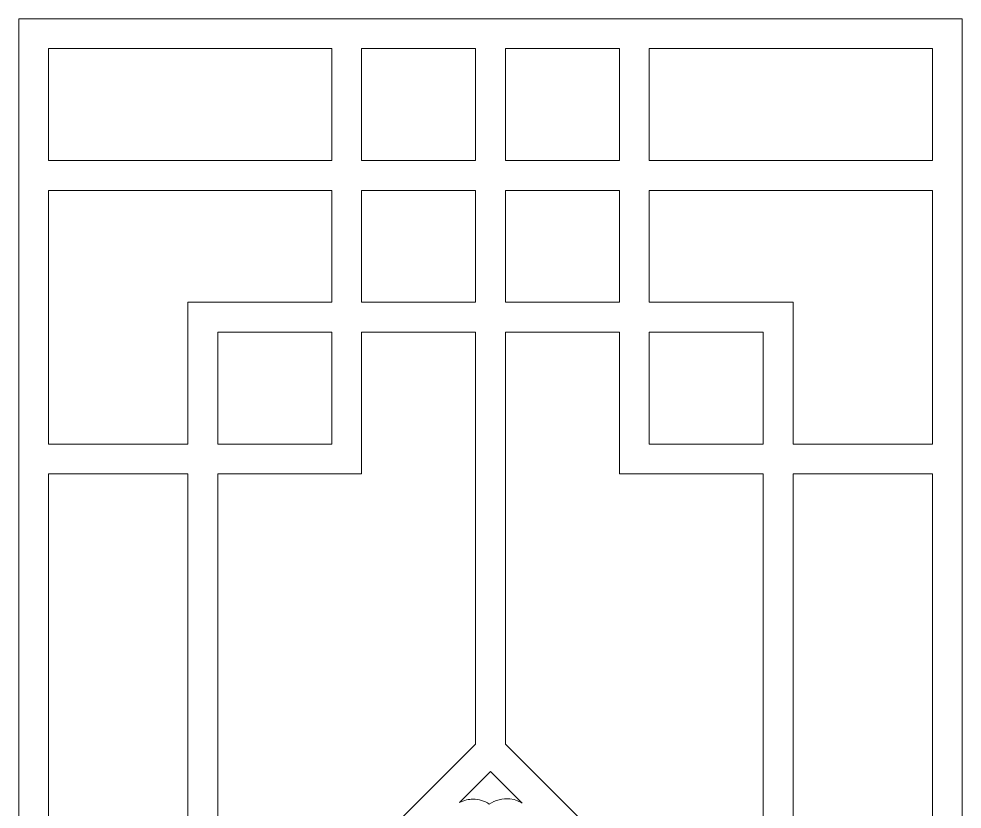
# Model space of a CAD drawing. Header units: centimetres. Extents: x -12.8 to -1.9, y -0.9 to 9.5.
# Drawn here: x -7.07 to -1.85, y 5.12 to 9.5 of the extents above; entities that cross this region are included whole.
import ezdxf

# ---------------------------------------------------------------- set-up
doc = ezdxf.new("R2010")
doc.units = ezdxf.units.CM
doc.header["$MEASUREMENT"] = 0
doc.layers.add('layer 1', color=7, linetype='Continuous')

msp = doc.modelspace()

# ---------------------------------------------------------------- linework, layer by layer
at = {"layer": 'layer 1', "color": 7, "lineweight": 9}
for points, knots in [([(-7.07487, -0.8996), (-7.07487, -0.8996), (-7.07487, 9.5), (-7.07487, 9.5), (-7.07487, 9.5), (-7.07487, 9.5), (-1.85082, 9.5), (-1.85082, 9.5), (-1.85082, 9.5), (-1.85082, 9.5), (-1.85082, -0.8996), (-1.85082, -0.8996), (-1.85082, -0.8996), (-1.85082, -0.8996), (-7.07487, -0.8996), (-7.07487, -0.8996)], [0, 0, 0, 0, 0.2, 0.2, 0.2, 0.2, 0.4, 0.4, 0.4, 0.4, 0.6, 0.6, 0.6, 0.6, 1, 1, 1, 1]), ([(-6.91004, 8.71494), (-6.91004, 8.71494), (-6.91004, 8.71494), (-6.91004, 8.71494), (-6.91004, 8.71494), (-6.91004, 8.71494), (-5.34195, 8.71494), (-5.34195, 8.71494), (-5.34195, 8.71494), (-5.34195, 8.71494), (-5.34195, 9.33518), (-5.34195, 9.33518), (-5.34195, 9.33518), (-5.34195, 9.33518), (-6.91004, 9.33518), (-6.91004, 9.33518), (-6.91004, 9.33518), (-6.91004, 9.33518), (-6.91004, 8.71494), (-6.91004, 8.71494)], [0, 0, 0, 0, 0.1666667, 0.1666667, 0.1666667, 0.1666667, 0.3333333, 0.3333333, 0.3333333, 0.3333333, 0.5, 0.5, 0.5, 0.5, 0.6666667, 0.6666667, 0.6666667, 0.6666667, 1, 1, 1, 1]), ([(-5.17713, 9.33518), (-5.17713, 9.33518), (-5.17713, 9.33518), (-5.17713, 9.33518), (-5.17713, 9.33518), (-5.17713, 9.33518), (-5.17713, 8.71494), (-5.17713, 8.71494), (-5.17713, 8.71494), (-5.17713, 8.71494), (-4.54527, 8.71494), (-4.54527, 8.71494), (-4.54527, 8.71494), (-4.54527, 8.71494), (-4.54527, 9.33518), (-4.54527, 9.33518), (-4.54527, 9.33518), (-4.54527, 9.33518), (-5.17713, 9.33518), (-5.17713, 9.33518)], [0, 0, 0, 0, 0.1666667, 0.1666667, 0.1666667, 0.1666667, 0.3333333, 0.3333333, 0.3333333, 0.3333333, 0.5, 0.5, 0.5, 0.5, 0.6666667, 0.6666667, 0.6666667, 0.6666667, 1, 1, 1, 1]), ([(-4.38043, 9.33518), (-4.38043, 9.33518), (-4.38043, 9.33518), (-4.38043, 9.33518), (-4.38043, 9.33518), (-4.38043, 9.33518), (-4.38043, 8.71494), (-4.38043, 8.71494), (-4.38043, 8.71494), (-4.38043, 8.71494), (-3.74857, 8.71494), (-3.74857, 8.71494), (-3.74857, 8.71494), (-3.74857, 8.71494), (-3.74857, 9.33518), (-3.74857, 9.33518), (-3.74857, 9.33518), (-3.74857, 9.33518), (-4.38043, 9.33518), (-4.38043, 9.33518)], [0, 0, 0, 0, 0.1666667, 0.1666667, 0.1666667, 0.1666667, 0.3333333, 0.3333333, 0.3333333, 0.3333333, 0.5, 0.5, 0.5, 0.5, 0.6666667, 0.6666667, 0.6666667, 0.6666667, 1, 1, 1, 1]), ([(-3.58374, 9.33518), (-3.58374, 9.33518), (-3.58374, 9.33518), (-3.58374, 9.33518), (-3.58374, 9.33518), (-3.58374, 9.33518), (-3.58374, 8.71494), (-3.58374, 8.71494), (-3.58374, 8.71494), (-3.58374, 8.71494), (-2.01565, 8.71494), (-2.01565, 8.71494), (-2.01565, 8.71494), (-2.01565, 8.71494), (-2.01565, 9.33518), (-2.01565, 9.33518), (-2.01565, 9.33518), (-2.01565, 9.33518), (-3.58374, 9.33518), (-3.58374, 9.33518)], [0, 0, 0, 0, 0.1666667, 0.1666667, 0.1666667, 0.1666667, 0.3333333, 0.3333333, 0.3333333, 0.3333333, 0.5, 0.5, 0.5, 0.5, 0.6666667, 0.6666667, 0.6666667, 0.6666667, 1, 1, 1, 1]), ([(-6.91004, 7.14484), (-6.91004, 7.14484), (-6.91004, 7.14484), (-6.91004, 7.14484), (-6.91004, 7.14484), (-6.91004, 7.14484), (-6.13864, 7.14484), (-6.13864, 7.14484), (-6.13864, 7.14484), (-6.13864, 7.14484), (-6.13864, 7.9299), (-6.13864, 7.9299), (-6.13864, 7.9299), (-6.13864, 7.9299), (-5.34195, 7.9299), (-5.34195, 7.9299), (-5.34195, 7.9299), (-5.34195, 7.9299), (-5.34195, 8.55012), (-5.34195, 8.55012), (-5.34195, 8.55012), (-5.34195, 8.55012), (-6.91004, 8.55012), (-6.91004, 8.55012), (-6.91004, 8.55012), (-6.91004, 8.55012), (-6.91004, 7.14484), (-6.91004, 7.14484)], [0, 0, 0, 0, 0.125, 0.125, 0.125, 0.125, 0.25, 0.25, 0.25, 0.25, 0.375, 0.375, 0.375, 0.375, 0.5, 0.5, 0.5, 0.5, 0.625, 0.625, 0.625, 0.625, 0.75, 0.75, 0.75, 0.75, 1, 1, 1, 1]), ([(-4.54527, 8.55012), (-4.54527, 8.55012), (-4.54527, 8.55012), (-4.54527, 8.55012), (-4.54527, 8.55012), (-4.54527, 8.55012), (-5.17713, 8.55012), (-5.17713, 8.55012), (-5.17713, 8.55012), (-5.17713, 8.55012), (-5.17713, 7.9299), (-5.17713, 7.9299), (-5.17713, 7.9299), (-5.17713, 7.9299), (-4.54527, 7.9299), (-4.54527, 7.9299), (-4.54527, 7.9299), (-4.54527, 7.9299), (-4.54527, 8.55012), (-4.54527, 8.55012)], [0, 0, 0, 0, 0.1666667, 0.1666667, 0.1666667, 0.1666667, 0.3333333, 0.3333333, 0.3333333, 0.3333333, 0.5, 0.5, 0.5, 0.5, 0.6666667, 0.6666667, 0.6666667, 0.6666667, 1, 1, 1, 1]), ([(-4.38043, 7.9299), (-4.38043, 7.9299), (-4.38043, 7.9299), (-4.38043, 7.9299), (-4.38043, 7.9299), (-4.38043, 7.9299), (-3.74857, 7.9299), (-3.74857, 7.9299), (-3.74857, 7.9299), (-3.74857, 7.9299), (-3.74857, 8.55012), (-3.74857, 8.55012), (-3.74857, 8.55012), (-3.74857, 8.55012), (-4.38043, 8.55012), (-4.38043, 8.55012), (-4.38043, 8.55012), (-4.38043, 8.55012), (-4.38043, 7.9299), (-4.38043, 7.9299)], [0, 0, 0, 0, 0.1666667, 0.1666667, 0.1666667, 0.1666667, 0.3333333, 0.3333333, 0.3333333, 0.3333333, 0.5, 0.5, 0.5, 0.5, 0.6666667, 0.6666667, 0.6666667, 0.6666667, 1, 1, 1, 1]), ([(-2.01565, 8.55012), (-2.01565, 8.55012), (-2.01565, 8.55012), (-2.01565, 8.55012), (-2.01565, 8.55012), (-2.01565, 8.55012), (-3.58374, 8.55012), (-3.58374, 8.55012), (-3.58374, 8.55012), (-3.58374, 8.55012), (-3.58374, 7.9299), (-3.58374, 7.9299), (-3.58374, 7.9299), (-3.58374, 7.9299), (-2.78705, 7.9299), (-2.78705, 7.9299), (-2.78705, 7.9299), (-2.78705, 7.9299), (-2.78705, 7.14484), (-2.78705, 7.14484), (-2.78705, 7.14484), (-2.78705, 7.14484), (-2.01565, 7.14484), (-2.01565, 7.14484), (-2.01565, 7.14484), (-2.01565, 7.14484), (-2.01565, 8.55012), (-2.01565, 8.55012)], [0, 0, 0, 0, 0.125, 0.125, 0.125, 0.125, 0.25, 0.25, 0.25, 0.25, 0.375, 0.375, 0.375, 0.375, 0.5, 0.5, 0.5, 0.5, 0.625, 0.625, 0.625, 0.625, 0.75, 0.75, 0.75, 0.75, 1, 1, 1, 1]), ([(-5.64433, 4.38261), (-5.64433, 4.38261), (-5.64433, 4.38261), (-5.64433, 4.38261), (-5.64433, 4.38261), (-5.64433, 4.38261), (-4.54527, 5.48168), (-4.54527, 5.48168), (-4.54527, 5.48168), (-4.54527, 5.48168), (-4.54527, 7.76506), (-4.54527, 7.76506), (-4.54527, 7.76506), (-4.54527, 7.76506), (-5.17713, 7.76506), (-5.17713, 7.76506), (-5.17713, 7.76506), (-5.17713, 7.76506), (-5.17713, 6.98001), (-5.17713, 6.98001), (-5.17713, 6.98001), (-5.17713, 6.98001), (-5.97381, 6.98001), (-5.97381, 6.98001), (-5.97381, 6.98001), (-5.97381, 6.98001), (-5.97381, 4.38261), (-5.97381, 4.38261), (-5.97381, 4.38261), (-5.97381, 4.38261), (-5.64433, 4.38261), (-5.64433, 4.38261)], [0, 0, 0, 0, 0.1111111, 0.1111111, 0.1111111, 0.1111111, 0.2222222, 0.2222222, 0.2222222, 0.2222222, 0.3333333, 0.3333333, 0.3333333, 0.3333333, 0.4444444, 0.4444444, 0.4444444, 0.4444444, 0.5555556, 0.5555556, 0.5555556, 0.5555556, 0.6666667, 0.6666667, 0.6666667, 0.6666667, 0.7777778, 0.7777778, 0.7777778, 0.7777778, 1, 1, 1, 1]), ([(-5.97381, 7.14484), (-5.97381, 7.14484), (-5.97381, 7.14484), (-5.97381, 7.14484), (-5.97381, 7.14484), (-5.97381, 7.14484), (-5.34195, 7.14484), (-5.34195, 7.14484), (-5.34195, 7.14484), (-5.34195, 7.14484), (-5.34195, 7.76506), (-5.34195, 7.76506), (-5.34195, 7.76506), (-5.34195, 7.76506), (-5.97381, 7.76506), (-5.97381, 7.76506), (-5.97381, 7.76506), (-5.97381, 7.76506), (-5.97381, 7.14484), (-5.97381, 7.14484)], [0, 0, 0, 0, 0.1666667, 0.1666667, 0.1666667, 0.1666667, 0.3333333, 0.3333333, 0.3333333, 0.3333333, 0.5, 0.5, 0.5, 0.5, 0.6666667, 0.6666667, 0.6666667, 0.6666667, 1, 1, 1, 1]), ([(-4.38043, 5.48168), (-4.38043, 5.48168), (-4.38043, 5.48168), (-4.38043, 5.48168), (-4.38043, 5.48168), (-4.38043, 5.48168), (-3.28135, 4.38261), (-3.28135, 4.38261), (-3.28135, 4.38261), (-3.28135, 4.38261), (-2.95188, 4.38261), (-2.95188, 4.38261), (-2.95188, 4.38261), (-2.95188, 4.38261), (-2.95188, 6.98001), (-2.95188, 6.98001), (-2.95188, 6.98001), (-2.95188, 6.98001), (-3.74857, 6.98001), (-3.74857, 6.98001), (-3.74857, 6.98001), (-3.74857, 6.98001), (-3.74857, 7.76506), (-3.74857, 7.76506), (-3.74857, 7.76506), (-3.74857, 7.76506), (-4.38043, 7.76506), (-4.38043, 7.76506), (-4.38043, 7.76506), (-4.38043, 7.76506), (-4.38043, 5.48168), (-4.38043, 5.48168)], [0, 0, 0, 0, 0.1111111, 0.1111111, 0.1111111, 0.1111111, 0.2222222, 0.2222222, 0.2222222, 0.2222222, 0.3333333, 0.3333333, 0.3333333, 0.3333333, 0.4444444, 0.4444444, 0.4444444, 0.4444444, 0.5555556, 0.5555556, 0.5555556, 0.5555556, 0.6666667, 0.6666667, 0.6666667, 0.6666667, 0.7777778, 0.7777778, 0.7777778, 0.7777778, 1, 1, 1, 1]), ([(-3.58374, 7.14484), (-3.58374, 7.14484), (-3.58374, 7.14484), (-3.58374, 7.14484), (-3.58374, 7.14484), (-3.58374, 7.14484), (-2.95188, 7.14484), (-2.95188, 7.14484), (-2.95188, 7.14484), (-2.95188, 7.14484), (-2.95188, 7.76506), (-2.95188, 7.76506), (-2.95188, 7.76506), (-2.95188, 7.76506), (-3.58374, 7.76506), (-3.58374, 7.76506), (-3.58374, 7.76506), (-3.58374, 7.76506), (-3.58374, 7.14484), (-3.58374, 7.14484)], [0, 0, 0, 0, 0.1666667, 0.1666667, 0.1666667, 0.1666667, 0.3333333, 0.3333333, 0.3333333, 0.3333333, 0.5, 0.5, 0.5, 0.5, 0.6666667, 0.6666667, 0.6666667, 0.6666667, 1, 1, 1, 1]), ([(-6.91004, 4.38261), (-6.91004, 4.38261), (-6.91004, 4.38261), (-6.91004, 4.38261), (-6.91004, 4.38261), (-6.91004, 4.38261), (-6.13864, 4.38261), (-6.13864, 4.38261), (-6.13864, 4.38261), (-6.13864, 4.38261), (-6.13864, 6.98001), (-6.13864, 6.98001), (-6.13864, 6.98001), (-6.13864, 6.98001), (-6.91004, 6.98001), (-6.91004, 6.98001), (-6.91004, 6.98001), (-6.91004, 6.98001), (-6.91004, 4.38261), (-6.91004, 4.38261)], [0, 0, 0, 0, 0.1666667, 0.1666667, 0.1666667, 0.1666667, 0.3333333, 0.3333333, 0.3333333, 0.3333333, 0.5, 0.5, 0.5, 0.5, 0.6666667, 0.6666667, 0.6666667, 0.6666667, 1, 1, 1, 1]), ([(-2.01565, 6.98001), (-2.01565, 6.98001), (-2.01565, 6.98001), (-2.01565, 6.98001), (-2.01565, 6.98001), (-2.01565, 6.98001), (-2.78705, 6.98001), (-2.78705, 6.98001), (-2.78705, 6.98001), (-2.78705, 6.98001), (-2.78705, 4.38261), (-2.78705, 4.38261), (-2.78705, 4.38261), (-2.78705, 4.38261), (-2.01565, 4.38261), (-2.01565, 4.38261), (-2.01565, 4.38261), (-2.01565, 4.38261), (-2.01565, 6.98001), (-2.01565, 6.98001)], [0, 0, 0, 0, 0.1666667, 0.1666667, 0.1666667, 0.1666667, 0.3333333, 0.3333333, 0.3333333, 0.3333333, 0.5, 0.5, 0.5, 0.5, 0.6666667, 0.6666667, 0.6666667, 0.6666667, 1, 1, 1, 1]), ([(-4.28804, 5.15616), (-4.28804, 5.15616), (-4.28804, 5.15616), (-4.28804, 5.15616), (-4.28804, 5.15616), (-4.29082, 5.15794), (-4.29367, 5.15967), (-4.29664, 5.16143), (-4.29664, 5.16143), (-4.30856, 5.16723), (-4.31963, 5.17164), (-4.33232, 5.17555), (-4.33232, 5.17555), (-4.33232, 5.17555), (-4.35628, 5.18011), (-4.35628, 5.18011), (-4.35628, 5.18011), (-4.39463, 5.18317), (-4.43752, 5.17281), (-4.46949, 5.15011), (-4.46949, 5.15011), (-4.49714, 5.16956), (-4.52665, 5.1769), (-4.56006, 5.17793), (-4.56006, 5.17793), (-4.5724, 5.17743), (-4.58351, 5.17617), (-4.59565, 5.17391), (-4.59565, 5.17391), (-4.60979, 5.17013), (-4.62175, 5.16569), (-4.63427, 5.15954), (-4.63427, 5.15954), (-4.63427, 5.15954), (-4.46284, 5.33096), (-4.46284, 5.33096), (-4.46284, 5.33096), (-4.46284, 5.33096), (-4.28804, 5.15616), (-4.28804, 5.15616)], [0, 0, 0, 0, 0.0909091, 0.0909091, 0.0909091, 0.0909091, 0.1818182, 0.1818182, 0.1818182, 0.1818182, 0.2727273, 0.2727273, 0.2727273, 0.2727273, 0.3636364, 0.3636364, 0.3636364, 0.3636364, 0.4545455, 0.4545455, 0.4545455, 0.4545455, 0.5454545, 0.5454545, 0.5454545, 0.5454545, 0.6363636, 0.6363636, 0.6363636, 0.6363636, 0.7272727, 0.7272727, 0.7272727, 0.7272727, 0.8181818, 0.8181818, 0.8181818, 0.8181818, 1, 1, 1, 1])]:
    msp.add_open_spline(points, degree=3, knots=knots, dxfattribs=at)

doc.saveas('drawing.dxf')
